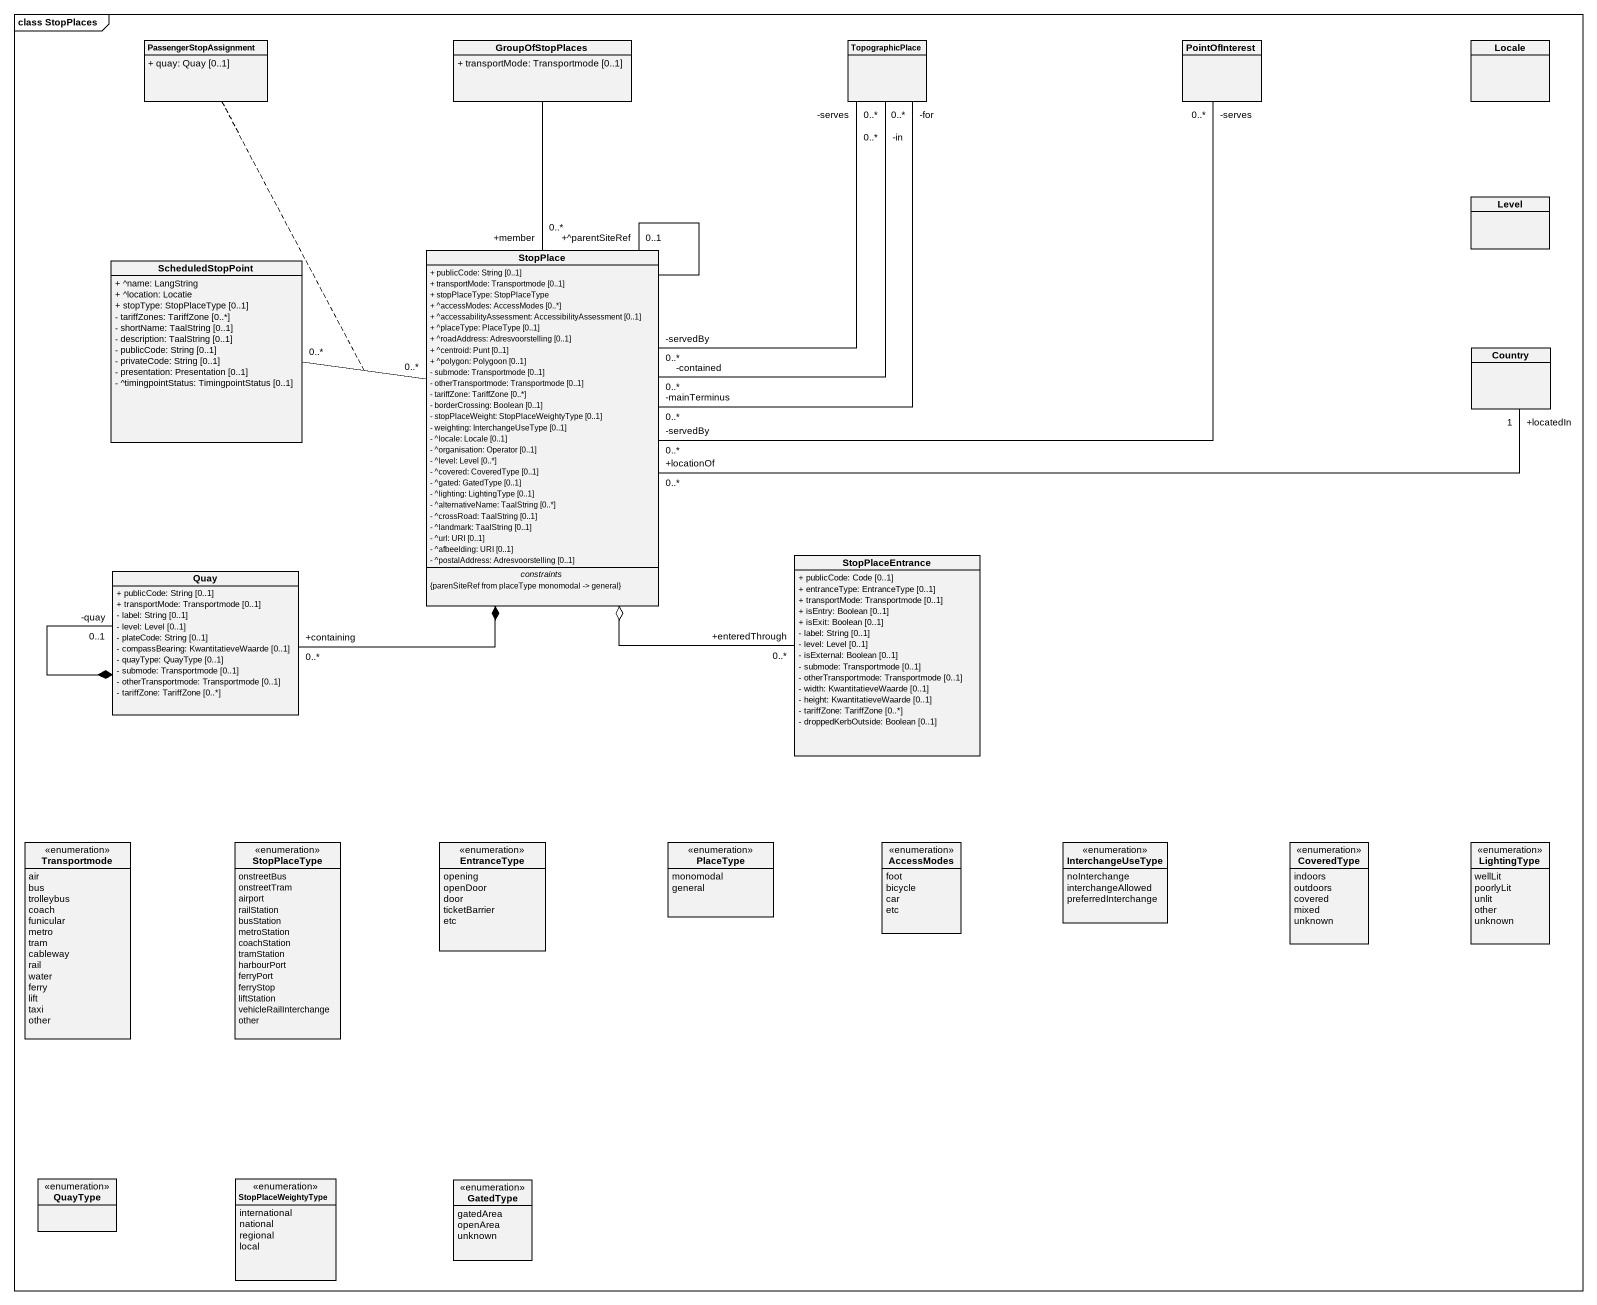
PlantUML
@startuml
mainframe class StopPlaces
hide circle
hide empty members
skinparam classAttributeIconSize 0
class PassengerStopAssignment {
  + quay: Quay [0..1]
}
class GroupOfStopPlaces {
  + transportMode: Transportmode [0..1]
}
class TopographicPlace
class PointOfInterest
class Locale
class Level
class StopPlace {
  + publicCode: String [0..1]
  + transportMode: Transportmode [0..1]
  + stopPlaceType: StopPlaceType
  + ^accessModes: AccessModes [0..*]
  + ^accessabilityAssessment: AccessibilityAssessment [0..1]
  + ^placeType: PlaceType [0..1]
  + ^roadAddress: Adresvoorstelling [0..1]
  + ^centroid: Punt [0..1]
  + ^polygon: Polygoon [0..1]
  - submode: Transportmode [0..1]
  - otherTransportmode: Transportmode [0..1]
  - tariffZone: TariffZone [0..*]
  - borderCrossing: Boolean [0..1]
  - stopPlaceWeight: StopPlaceWeightyType [0..1]
  - weighting: InterchangeUseType [0..1]
  - ^locale: Locale [0..1]
  - ^organisation: Operator [0..1]
  - ^level: Level [0..*]
  - ^covered: CoveredType [0..1]
  - ^gated: GatedType [0..1]
  - ^lighting: LightingType [0..1]
  - ^alternativeName: TaalString [0..*]
  - ^crossRoad: TaalString [0..1]
  - ^landmark: TaalString [0..1]
  - ^url: URI [0..1]
  - ^afbeelding: URI [0..1]
  - ^postalAddress: Adresvoorstelling [0..1]
  -- constraints --
  {parenSiteRef from placeType monomodal -> general}
}
class ScheduledStopPoint {
  + ^name: LangString
  + ^location: Locatie
  + stopType: StopPlaceType [0..1]
  - tariffZones: TariffZone [0..*]
  - shortName: TaalString [0..1]
  - description: TaalString [0..1]
  - publicCode: String [0..1]
  - privateCode: String [0..1]
  - presentation: Presentation [0..1]
  - ^timingpointStatus: TimingpointStatus [0..1]
}
class Country
class StopPlaceEntrance {
  + publicCode: Code [0..1]
  + entranceType: EntranceType [0..1]
  + transportMode: Transportmode [0..1]
  + isEntry: Boolean [0..1]
  + isExit: Boolean [0..1]
  - label: String [0..1]
  - level: Level [0..1]
  - isExternal: Boolean [0..1]
  - submode: Transportmode [0..1]
  - otherTransportmode: Transportmode [0..1]
  - width: KwantitatieveWaarde [0..1]
  - height: KwantitatieveWaarde [0..1]
  - tariffZone: TariffZone [0..*]
  - droppedKerbOutside: Boolean [0..1]
}
class Quay {
  + publicCode: String [0..1]
  + transportMode: Transportmode [0..1]
  - label: String [0..1]
  - level: Level [0..1]
  - plateCode: String [0..1]
  - compassBearing: KwantitatieveWaarde [0..1]
  - quayType: QuayType [0..1]
  - submode: Transportmode [0..1]
  - otherTransportmode: Transportmode [0..1]
  - tariffZone: TariffZone [0..*]
}
enum Transportmode {
  air
  bus
  trolleybus
  coach
  funicular
  metro
  tram
  cableway
  rail
  water
  ferry
  lift
  taxi
  other
}
enum StopPlaceType {
  onstreetBus
  onstreetTram
  airport
  railStation
  busStation
  metroStation
  coachStation
  tramStation
  harbourPort
  ferryPort
  ferryStop
  liftStation
  vehicleRailInterchange
  other
}
enum EntranceType {
  opening
  openDoor
  door
  ticketBarrier
  etc
}
enum PlaceType {
  monomodal
  general
}
enum AccessModes {
  foot
  bicycle
  car
  etc
}
enum InterchangeUseType {
  noInterchange
  interchangeAllowed
  preferredInterchange
}
enum CoveredType {
  indoors
  outdoors
  covered
  mixed
  unknown
}
enum LightingType {
  wellLit
  poorlyLit
  unlit
  other
  unknown
}
enum QuayType
enum StopPlaceWeightyType {
  international
  national
  regional
  local
}
enum GatedType {
  gatedArea
  openArea
  unknown
}
GroupOfStopPlaces -- "+member\n0..*" StopPlace
StopPlace "-servedBy\n0..*" -up- "-serves\n0..*" TopographicPlace
StopPlace "-mainTerminus\n0..*" -up- "-for\n0..*" TopographicPlace
StopPlace "-contained\n0..*" -up- "-in\n0..*" TopographicPlace
StopPlace "-servedBy\n0..*" -right- "-serves\n0..*" PointOfInterest
StopPlace -- "+^parentSiteRef\n0..1" StopPlace
StopPlace "+locationOf\n0..*" -right- "+locatedIn\n1" Country
ScheduledStopPoint "0..*" -right- "0..*" StopPlace
(ScheduledStopPoint, StopPlace) .. PassengerStopAssignment
StopPlaceEntrance "+enteredThrough\n0..*" -up-o StopPlace
Quay "+containing\n0..*" -up-* StopPlace
Quay "-quay\n0..1" --* Quay
@enduml
